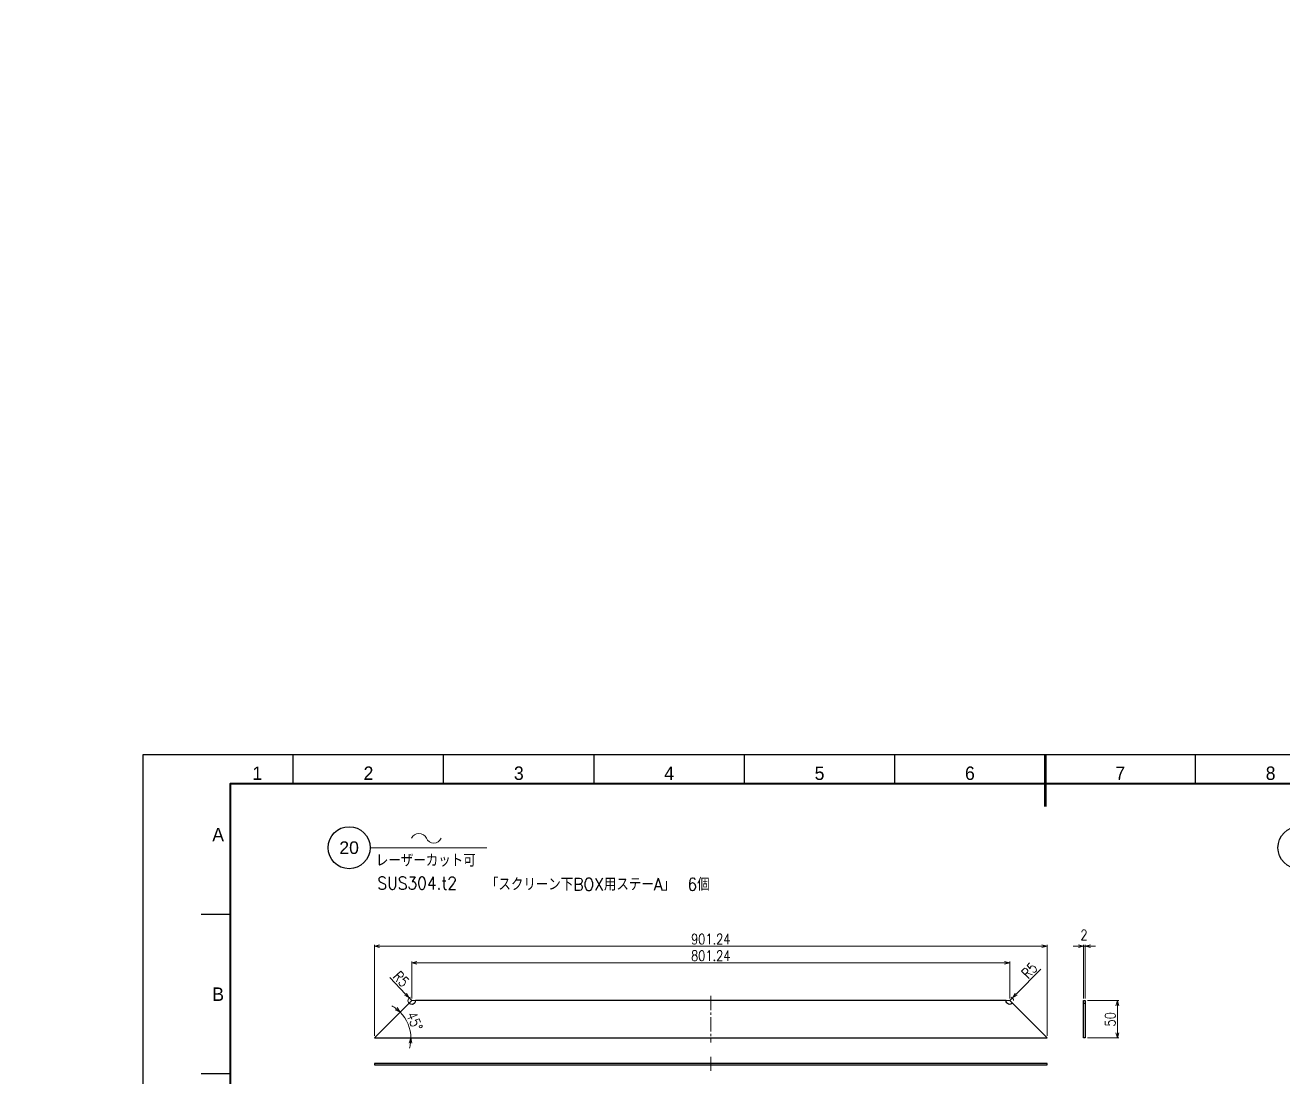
# Model space of a CAD drawing. Header units: millimetres. Extents: x 0 to 51411, y 0 to 16902.
# Drawn here: x 25524 to 27208, y 1903 to 3311 of the extents above; entities that cross this region are included whole.
import ezdxf
from ezdxf import colors
from ezdxf.entities.mleader import LeaderData, LeaderLine
from ezdxf.enums import TextEntityAlignment as Align
from ezdxf.math import Vec2, Vec3

# ---------------------------------------------------------------- set-up
doc = ezdxf.new("R2010")
doc.units = ezdxf.units.MM
doc.linetypes.add('CENTER2', pattern=[28.575, 19.05, -3.175, 3.175, -3.175])
for name, color, linetype, lineweight in [('01_外形線', 7, 'Continuous', 25), ('04_中心線', 1, 'CENTER2', 9), ('06_文字', 7, 'Continuous', 13), ('07_寸法線', 3, 'Continuous', 9), ('99_図枠', 7, 'Continuous', 40)]:
    doc.layers.add(name, color=color, linetype=linetype, lineweight=lineweight)
doc.layers.add('10_補助線', color=8, linetype='Continuous', lineweight=13, plot=False)
doc.styles.add('KSS_TXT', font='txt.shx', dxfattribs={"bigfont": 'extfont2.shx'})
doc.styles.get("Standard").update_dxf_attribs({"font": 'arial.ttf'})
doc.styles.add('寸法用', font='simplex.shx', dxfattribs={"width": 0.8, "bigfont": '@extfont2.shx'})
doc.styles.add('表題用', font='MS PGothic.ttf')
doc.dimstyles.new('機械製図用', dxfattribs={"dimtxt": 3.5, "dimasz": 3.5, "dimexe": 2, "dimexo": 0, "dimgap": 1.2, "dimtad": 1, "dimdsep": 46, "dimtxsty": '寸法用', "dimblk": 'OPEN30', "dimcen": 0, "dimclrd": 256, "dimclre": 256, "dimclrt": 7, "dimazin": 2, "dimtm": 1e-09, "dimtfac": 0.75, "dimtmove": 0, "dimatfit": 3, "dimldrblk": 'OPEN30', "dimfxl": 1, "dimlwd": -1, "dimlwe": -1, "dimarcsym": 0})

# ---------------------------------------------------------------- blocks, each defined once
blk = doc.blocks.new('_Open30')
at = {"color": 0, "linetype": 'ByBlock', "lineweight": -2}
for p, q in [((-1, 0.27), (0, 0)), ((0, 0), (-1, -0.27)), ((0, 0), (-1, 0))]:
    blk.add_line(p, q, dxfattribs=at)
blk = doc.blocks.new('*D284')
at = {"layer": '07_寸法線', "transparency": 16777216}
for p, q in [((26946.5, 2004.9), (26988.7, 2004.9)), ((26986.7, 1961.9), (26986.7, 1997.9)), ((26946.5, 1954.9), (26988.7, 1954.9))]:
    blk.add_line(p, q, dxfattribs=at)
at = {"layer": 'Defpoints', "color": 0, "transparency": 16777216}
for p in [(26943.5, 2004.9), (26986.7, 2004.9), (26943.5, 1954.9)]:
    blk.add_point(p, dxfattribs=at)
at = {"layer": '07_寸法線', "transparency": 16777216, "xscale": 7, "yscale": 7, "zscale": 7}
for p, rotation in [((26986.7, 2004.9), 90), ((26986.7, 1954.9), 270)]:
    blk.add_blockref('_Open30', p, dxfattribs=dict(at, rotation=rotation))
at = {"layer": '07_寸法線', "color": 7, "transparency": 16777216, "insert": (26977.2, 1979.9), "char_height": 14, "attachment_point": 5, "rotation": 90, "style": '寸法用'}
blk.add_mtext('50', dxfattribs=at)
blk = doc.blocks.new('*D285')
at = {"layer": '07_寸法線', "transparency": 16777216}
for p, q in [((26934.5, 2077.8), (26927.5, 2077.8)), ((26941.5, 2007.9), (26941.5, 2079.8)), ((26943.5, 2077.8), (26941.5, 2077.8)), ((26943.5, 2007.9), (26943.5, 2079.8)), ((26950.5, 2077.8), (26957.5, 2077.8))]:
    blk.add_line(p, q, dxfattribs=at)
at = {"layer": 'Defpoints', "color": 0, "transparency": 16777216}
for p in [(26941.5, 2077.8), (26941.5, 2004.9), (26943.5, 2004.9)]:
    blk.add_point(p, dxfattribs=at)
at = {"layer": '07_寸法線', "transparency": 16777216, "xscale": 7, "yscale": 7, "zscale": 7}
blk.add_blockref('_Open30', (26941.5, 2077.8), dxfattribs=at)
at = {"layer": '07_寸法線', "transparency": 16777216, "xscale": 7, "yscale": 7, "zscale": 7, "rotation": 180}
blk.add_blockref('_Open30', (26943.5, 2077.8), dxfattribs=at)
at = {"layer": '07_寸法線', "color": 7, "transparency": 16777216, "insert": (26941.9, 2092.8), "char_height": 14, "attachment_point": 5, "style": '寸法用'}
blk.add_mtext('2', dxfattribs=at)
blk = doc.blocks.new('*D286')
at = {"layer": '07_寸法線', "transparency": 16777216}
for p, q in [((26041.5, 2007.9), (26041.5, 2057.5)), ((26835.7, 2055.5), (26048.5, 2055.5)), ((26842.7, 2007.9), (26842.7, 2057.5))]:
    blk.add_line(p, q, dxfattribs=at)
at = {"layer": 'Defpoints', "color": 0, "transparency": 16777216}
for p in [(26041.5, 2055.5), (26041.5, 2004.9), (26842.7, 2004.9)]:
    blk.add_point(p, dxfattribs=at)
at = {"layer": '07_寸法線', "transparency": 16777216, "xscale": 7, "yscale": 7, "zscale": 7, "rotation": 180}
blk.add_blockref('_Open30', (26041.5, 2055.5), dxfattribs=at)
at = {"layer": '07_寸法線', "transparency": 16777216, "xscale": 7, "yscale": 7, "zscale": 7}
blk.add_blockref('_Open30', (26842.7, 2055.5), dxfattribs=at)
at = {"layer": '07_寸法線', "color": 7, "transparency": 16777216, "insert": (26442.1, 2065), "char_height": 14, "attachment_point": 5, "style": '寸法用'}
blk.add_mtext('801.24', dxfattribs=at)
blk = doc.blocks.new('*D287')
at = {"layer": '07_寸法線', "transparency": 16777216}
for p, q in [((25991.5, 1957.9), (25991.5, 2079.8)), ((26885.7, 2077.8), (25998.5, 2077.8)), ((26892.7, 1957.9), (26892.7, 2079.8))]:
    blk.add_line(p, q, dxfattribs=at)
at = {"layer": 'Defpoints', "color": 0, "transparency": 16777216}
for p in [(25991.5, 2077.8), (25991.5, 1954.9), (26892.7, 1954.9)]:
    blk.add_point(p, dxfattribs=at)
at = {"layer": '07_寸法線', "transparency": 16777216, "xscale": 7, "yscale": 7, "zscale": 7, "rotation": 180}
blk.add_blockref('_Open30', (25991.5, 2077.8), dxfattribs=at)
at = {"layer": '07_寸法線', "transparency": 16777216, "xscale": 7, "yscale": 7, "zscale": 7}
blk.add_blockref('_Open30', (26892.7, 2077.8), dxfattribs=at)
at = {"layer": '07_寸法線', "color": 7, "transparency": 16777216, "insert": (26442.1, 2087.3), "char_height": 14, "attachment_point": 5, "style": '寸法用'}
blk.add_mtext('901.24', dxfattribs=at)
blk = doc.blocks.new('*D288')
at = {"layer": '07_寸法線', "transparency": 16777216}
for p, q in [((26012.3, 2036), (26033.3, 2013.7)), ((26041.5, 2004.9), (26038.1, 2008.6))]:
    blk.add_line(p, q, dxfattribs=at)
blk.add_arc((26041.5, 2004.9), 5, 110.3621, 225, dxfattribs=at)
at = {"layer": 'Defpoints', "color": 0, "transparency": 16777216}
for p in [(26038.1, 2008.6), (26041.5, 2004.9)]:
    blk.add_point(p, dxfattribs=at)
at = {"layer": '07_寸法線', "transparency": 16777216, "xscale": 7, "yscale": 7, "zscale": 7, "rotation": 313.280429797307}
blk.add_blockref('_Open30', (26038.1, 2008.6), dxfattribs=at)
at = {"layer": '07_寸法線', "color": 7, "transparency": 16777216, "insert": (26027.3, 2033.9), "char_height": 14, "attachment_point": 5, "rotation": 313.2804, "style": '寸法用'}
blk.add_mtext('R5', dxfattribs=at)
blk = doc.blocks.new('*D289')
at = {"layer": '07_寸法線', "transparency": 16777216}
for p, q in [((26884.1, 2047.2), (26851.1, 2013.5)), ((26842.7, 2004.9), (26846.2, 2008.5))]:
    blk.add_line(p, q, dxfattribs=at)
blk.add_arc((26842.7, 2004.9), 5, 0, 68.5428, dxfattribs=at)
at = {"layer": 'Defpoints', "color": 0, "transparency": 16777216}
for p in [(26842.7, 2004.9), (26846.2, 2008.5)]:
    blk.add_point(p, dxfattribs=at)
at = {"layer": '07_寸法線', "transparency": 16777216, "xscale": 7, "yscale": 7, "zscale": 7, "rotation": 225.6244536736114}
blk.add_blockref('_Open30', (26846.2, 2008.5), dxfattribs=at)
at = {"layer": '07_寸法線', "color": 7, "transparency": 16777216, "insert": (26869, 2045.3), "char_height": 14, "attachment_point": 5, "rotation": 45.6245, "style": '寸法用'}
blk.add_mtext('R5', dxfattribs=at)
blk = doc.blocks.new('*D299')
at = {"layer": '07_寸法線', "transparency": 16777216}
for start, end in [(53.2123, 61.4246), (0, 45), (343.5754, 351.7877)]:
    blk.add_arc((25991.5, 1954.9), 48.9, start, end, dxfattribs=at)
at = {"layer": 'Defpoints', "color": 0, "transparency": 16777216}
for p in [(26038, 2001.4), (25991.5, 1954.9), (25991.5, 1954.9), (26038.7, 1967.6), (26892.7, 1954.9)]:
    blk.add_point(p, dxfattribs=at)
at = {"layer": '07_寸法線', "transparency": 16777216, "xscale": 7, "yscale": 7, "zscale": 7}
for p, rotation in [((26026.1, 1989.5), 319.1061589471881), ((26040.4, 1954.9), 85.89384105271442)]:
    blk.add_blockref('_Open30', p, dxfattribs=dict(at, rotation=rotation))
at = {"layer": '07_寸法線', "color": 7, "transparency": 16777216, "insert": (26045.4, 1977.3), "char_height": 14, "attachment_point": 5, "rotation": 292.5, "style": '寸法用'}
blk.add_mtext('45°', dxfattribs=at)
blk = doc.blocks.new('AM_BALLOON1')
at = {"transparency": 16777216}
blk.add_circle((0, 0), 5, dxfattribs=at)
blk.add_attdef('B_NUMBER', text='', height=3, dxfattribs=at).set_placement((0, 0), align=Align.MIDDLE_CENTER)
blk = doc.blocks.new('_OPEN')
at = {"color": 0, "linetype": 'ByBlock'}
for p, q in [((-1, 0.17), (0, 0)), ((0, 0), (-1, -0.17)), ((0, 0), (-1, 0))]:
    blk.add_line(p, q, dxfattribs=at)
blk = doc.blocks.new('p1ba05')
for centre, start, end in [((-2.95, 0.29), 24.2276, 155.5758), ((0, 1.62), 204.2276, 335.5758)]:
    blk.add_arc(centre, 1.62, start, end)

msp = doc.modelspace()

# ---------------------------------------------------------------- linework, layer by layer
at = {"layer": '01_外形線'}
msp.add_line((26941.488, 2001.382), (26943.488, 2001.382), dxfattribs=at)
msp.add_lwpolyline([(26846.282, 2001.382, -0.66817864), (26837.746, 2004.917), (26046.504, 2004.917, -0.66817864), (26037.968, 2001.382), (25991.504, 1954.917), (26892.746, 1954.917)], format="xyb", close=True, dxfattribs=at)
for points in [[(26941.488, 2004.917), (26943.488, 2004.917), (26943.488, 1954.917), (26941.488, 1954.917)], [(25991.504, 1918.863), (26892.746, 1918.863), (26892.746, 1920.863), (25991.504, 1920.863)]]:
    msp.add_lwpolyline(points, close=True, dxfattribs=at)
at = {"layer": '04_中心線'}
for p, q in [((26442.125, 2011.258), (26442.125, 1948.941)), ((26442.125, 1929.863), (26442.125, 1909.863))]:
    msp.add_line(p, q, dxfattribs=at)
at = {"layer": '07_寸法線'}
msp.add_line((25985.848, 2209.685), (26142.191, 2209.685), dxfattribs=at)
at = {"layer": '10_補助線'}
for points in [[(26037.968, 2001.382), (26041.504, 2004.917), (26046.504, 2004.917)], [(26846.282, 2001.382), (26842.746, 2004.917), (26837.746, 2004.917)]]:
    msp.add_lwpolyline(points, dxfattribs=at)
at = {"layer": '99_図枠', "lineweight": 25}
for p, q in [((25882.93, 2294.989), (25882.93, 2333.989)), ((26084.32, 2294.989), (26084.32, 2333.989)), ((26285.71, 2294.989), (26285.71, 2333.989)), ((26487.1, 2294.989), (26487.1, 2333.989)), ((26688.49, 2294.989), (26688.49, 2333.989)), ((27091.27, 2294.989), (27091.27, 2333.989)), ((25798.42, 2120.372), (25759.42, 2120.372)), ((25798.42, 1906.755), (25759.42, 1906.755))]:
    msp.add_line(p, q, dxfattribs=at)
at = {"layer": '99_図枠', "lineweight": 53}
msp.add_line((26889.88, 2333.989), (26889.88, 2264.989), dxfattribs=at)
at = {"layer": '99_図枠'}
msp.add_lwpolyline([(25798.42, 664.051), (28059.22, 664.051), (28059.22, 2294.989), (25798.42, 2294.989)], close=True, dxfattribs=at)
at = {"layer": 'Defpoints'}
msp.add_lwpolyline([(25681.54, 625.051), (28098.22, 625.051), (28098.22, 2333.989), (25681.54, 2333.989)], close=True, dxfattribs=at)

# ---------------------------------------------------------------- block references
at = {"layer": '07_寸法線', "xscale": 6.749590909090905, "yscale": 6.749590909090905, "zscale": 6.749590909090905}
msp.add_blockref('p1ba05', (26071.101, 2215.839), dxfattribs=at)

# ---------------------------------------------------------------- texts
at = {"layer": '06_文字', "color": 3, "style": 'KSS_TXT', "width": 0.9}
for s, p in [('レーザーカット可', (25993.62, 2184.269)), ('SUS304.t2', (25995.499, 2153.891)), ('「スクリーン下BOX用ステーA」\u30006個', (26141.004, 2152.203))]:
    msp.add_text(s, height=16.875, dxfattribs=at).set_placement(p)
at = {"layer": '99_図枠', "lineweight": 13, "style": '表題用'}
for s, p in [('1', (25834.793, 2294.989)), ('2', (25983.625, 2294.989)), ('3', (26185.015, 2294.989)), ('4', (26386.405, 2294.989)), ('5', (26587.795, 2294.989)), ('6', (26789.185, 2294.989)), ('7', (26990.575, 2294.989)), ('8', (27191.965, 2294.989))]:
    msp.add_text(s, height=18, dxfattribs=at).set_placement(p, align=Align.BOTTOM_CENTER)
for s, p in [('A', (25774.42, 2227.18)), ('B', (25774.42, 2013.563))]:
    msp.add_text(s, height=18, dxfattribs=at).set_placement(p, align=Align.MIDDLE_LEFT)

# ---------------------------------------------------------------- dimensions: what is measured, and where the dimension line sits
at = {"layer": '07_寸法線'}
for base, p1, p2, angle, picture, middle in [((25991.504, 2077.801), (26892.746, 1954.917), (25991.504, 1954.917), 180, '*D287', (26442.125, 2087.301)), ((26041.504, 2055.498), (26842.746, 2004.917), (26041.504, 2004.917), 180, '*D286', (26442.125, 2064.998)), ((26986.719, 2004.917), (26943.488, 1954.917), (26943.488, 2004.917), 90, '*D284', (26977.219, 1979.917))]:
    dim = msp.add_linear_dim(base=base, p1=p1, p2=p2, angle=angle, dimstyle='機械製図用', override={"dimtxt": 14, "dimasz": 7, "dimexo": 3, "dimgap": 2.5}, dxfattribs=at)
    dim.commit()
    dim.dimension.update_dxf_attribs({"geometry": picture, "text_midpoint": middle})
dim = msp.add_linear_dim(base=(26941.488, 2077.801), p1=(26943.488, 2004.917), p2=(26941.488, 2004.917), angle=180, dimstyle='機械製図用', override={"dimtxt": 14, "dimasz": 7, "dimexo": 3, "dimgap": 2.5, "dimtmove": 2}, dxfattribs=at)
dim.commit()
dim.dimension.update_dxf_attribs({"geometry": '*D285', "text_midpoint": (26941.9, 2092.801), "dimtype": 160})
dim = msp.add_radius_dim(center=(26842.746, 2004.917), mpoint=(26846.243, 2008.491), dimstyle='機械製図用', override={"dimtxt": 14, "dimasz": 7, "dimgap": 2.5}, dxfattribs=at)
dim.commit()
dim.dimension.update_dxf_attribs({"geometry": '*D289', "text_midpoint": (26875.801, 2038.701), "dimtype": 164})
dim = msp.add_radius_dim(center=(26041.504, 2004.917), mpoint=(26038.076, 2008.558), dimstyle='機械製図用', override={"dimtxt": 14, "dimasz": 7, "dimgap": 2.5}, dxfattribs=at)
dim.commit()
dim.dimension.update_dxf_attribs({"geometry": '*D288', "text_midpoint": (26027.282, 2033.877)})
dim = msp.add_angular_dim_2l(base=(26038.718, 1967.568), line1=((25991.504, 1954.917), (26892.746, 1954.917)), line2=((26037.968, 2001.382), (25991.504, 1954.917)), dimstyle='機械製図用', override={"dimtxt": 14, "dimasz": 7, "dimgap": 2.5, "dimtmove": 2}, dxfattribs=at)
dim.commit()
dim.dimension.update_dxf_attribs({"geometry": '*D299', "text_midpoint": (26045.439, 1977.258)})

# ---------------------------------------------------------------- leaders
ml = msp.add_multileader_block('Standard', dxfattribs=at)
ml.set_content('AM_BALLOON1', color=256, scale=7.08707045)
ml.set_attribute('B_NUMBER', '28', width=0)
ml.set_leader_properties(color=256, linetype='ByLayer', lineweight=-1)
ml.set_arrow_properties(name='OPEN')
ml.build(insert=Vec2(0, 0))
ml.multileader.update_dxf_attribs({"leader_type": 0, "has_dogleg": 0, "text_right_attachment_type": 6, "dogleg_length": 0, "arrow_head_size": 3.544, "scale": 2.5, "block_connection_type": 1})
ctx = ml.context
ctx.base_point, ctx.scale, ctx.char_height, ctx.arrow_head_size, ctx.landing_gap_size, ctx.plane_origin = Vec3(32779.868, 3275.518), 2.5, 7.087, 3.544, 3.544, Vec3(32779.868, 3275.518)
ctx.right_attachment, ctx.attachment_type = 6, 1
notes = []
notes.append((ctx, [(0, (0, 0, 0), (0, 0), (1, 0), 1, [])]))
ctx.block.insert = Vec3(32779.868, 3275.518)
ml = msp.add_multileader_block('Standard', dxfattribs=at)
ml.set_content('AM_BALLOON1', color=256, scale=7.08707045)
ml.set_attribute('B_NUMBER', '29', width=0)
ml.set_leader_properties(color=256, linetype='ByLayer', lineweight=-1)
ml.set_arrow_properties(name='OPEN')
ml.build(insert=Vec2(0, 0))
ml.multileader.update_dxf_attribs({"leader_type": 0, "has_dogleg": 0, "text_right_attachment_type": 6, "dogleg_length": 0, "arrow_head_size": 3.544, "scale": 2.5, "block_connection_type": 1})
ctx = ml.context
ctx.base_point, ctx.scale, ctx.char_height, ctx.arrow_head_size, ctx.landing_gap_size, ctx.plane_origin = Vec3(34667.768, 3275.518), 2.5, 7.087, 3.544, 3.544, Vec3(34667.768, 3275.518)
ctx.right_attachment, ctx.attachment_type = 6, 1
notes.append((ctx, [(0, (0, 0, 0), (0, 0), (1, 0), 1, [])]))
ctx.block.insert = Vec3(34667.768, 3275.518)
ml = msp.add_multileader_block('Standard', dxfattribs=at)
ml.set_content('AM_BALLOON1', color=256, scale=7.08707045)
ml.set_attribute('B_NUMBER', '27', width=0)
ml.set_leader_properties(color=256, linetype='ByLayer', lineweight=-1)
ml.set_arrow_properties(name='OPEN')
ml.build(insert=Vec2(0, 0))
ml.multileader.update_dxf_attribs({"leader_type": 0, "has_dogleg": 0, "text_right_attachment_type": 6, "dogleg_length": 0, "arrow_head_size": 3.544, "scale": 2.5, "block_connection_type": 1})
ctx = ml.context
ctx.base_point, ctx.scale, ctx.char_height, ctx.arrow_head_size, ctx.landing_gap_size, ctx.plane_origin = Vec3(30037.828, 2881.684), 2.5, 7.087, 3.544, 3.544, Vec3(30037.828, 2881.684)
ctx.right_attachment, ctx.attachment_type = 6, 1
notes.append((ctx, [(0, (0, 0, 0), (0, 0), (1, 0), 1, [])]))
ctx.block.insert = Vec3(30037.828, 2881.684)
ml = msp.add_multileader_block('Standard', dxfattribs=at)
ml.set_content('AM_BALLOON1', color=256, scale=7.08707045)
ml.set_attribute('B_NUMBER', '26', width=0)
ml.set_leader_properties(color=256, linetype='ByLayer', lineweight=-1)
ml.set_arrow_properties(name='OPEN')
ml.build(insert=Vec2(0, 0))
ml.multileader.update_dxf_attribs({"leader_type": 0, "has_dogleg": 0, "text_right_attachment_type": 6, "dogleg_length": 0, "arrow_head_size": 3.544, "scale": 2.5, "block_connection_type": 1})
ctx = ml.context
ctx.base_point, ctx.scale, ctx.char_height, ctx.arrow_head_size, ctx.landing_gap_size, ctx.plane_origin = Vec3(28646.004, 2598.075), 2.5, 7.087, 3.544, 3.544, Vec3(28646.004, 2598.075)
ctx.right_attachment, ctx.attachment_type = 6, 1
notes.append((ctx, [(0, (0, 0, 0), (0, 0), (1, 0), 1, [])]))
ctx.block.insert = Vec3(28646.004, 2598.075)
ml = msp.add_multileader_block('Standard', dxfattribs=at)
ml.set_content('AM_BALLOON1', color=256, scale=5.62465909)
ml.set_attribute('B_NUMBER', '20', width=0)
ml.set_leader_properties(color=256, linetype='ByLayer', lineweight=-1)
ml.set_arrow_properties(name='OPEN')
ml.build(insert=Vec2(0, 0))
ml.multileader.update_dxf_attribs({"leader_type": 0, "has_dogleg": 0, "text_right_attachment_type": 6, "dogleg_length": 0, "arrow_head_size": 2.812, "scale": 2.5, "block_connection_type": 1})
ctx = ml.context
ctx.base_point, ctx.scale, ctx.char_height, ctx.arrow_head_size, ctx.landing_gap_size, ctx.plane_origin = Vec3(25957.692, 2209.708), 2.5, 5.625, 2.812, 2.812, Vec3(25957.692, 2209.708)
ctx.right_attachment, ctx.attachment_type = 6, 1
notes.append((ctx, [(0, (0, 0, 0), (0, 0), (1, 0), 1, [])]))
ctx.block.insert = Vec3(25957.692, 2209.708)
ml = msp.add_multileader_block('Standard', dxfattribs=at)
ml.set_content('AM_BALLOON1', color=256, scale=5.62465909)
ml.set_attribute('B_NUMBER', '23', width=0)
ml.set_leader_properties(color=256, linetype='ByLayer', lineweight=-1)
ml.set_arrow_properties(name='OPEN')
ml.build(insert=Vec2(0, 0))
ml.multileader.update_dxf_attribs({"leader_type": 0, "has_dogleg": 0, "text_right_attachment_type": 6, "dogleg_length": 0, "arrow_head_size": 2.812, "scale": 2.5, "block_connection_type": 1})
ctx = ml.context
ctx.base_point, ctx.scale, ctx.char_height, ctx.arrow_head_size, ctx.landing_gap_size, ctx.plane_origin = Vec3(27229.911, 2209.708), 2.5, 5.625, 2.812, 2.812, Vec3(27229.911, 2209.708)
ctx.right_attachment, ctx.attachment_type = 6, 1
notes.append((ctx, [(0, (0, 0, 0), (0, 0), (1, 0), 1, [])]))
ctx.block.insert = Vec3(27229.911, 2209.708)
for ctx, leaders in notes:
    for number, flags, end, landing, length, lines in leaders:
        leader = LeaderData()
        leader.index, (leader.has_last_leader_line, leader.has_dogleg_vector, leader.attachment_direction) = number, flags
        leader.last_leader_point, leader.dogleg_vector, leader.dogleg_length = Vec3(end), Vec3(landing), length
        for number, points, colour, breaks in lines:
            line = LeaderLine()
            line.index, line.vertices, line.color, line.breaks = number, Vec3.list(points), colors.encode_raw_color(colour), breaks
            leader.lines.append(line)
        ctx.leaders.append(leader)

doc.saveas('drawing.dxf')
